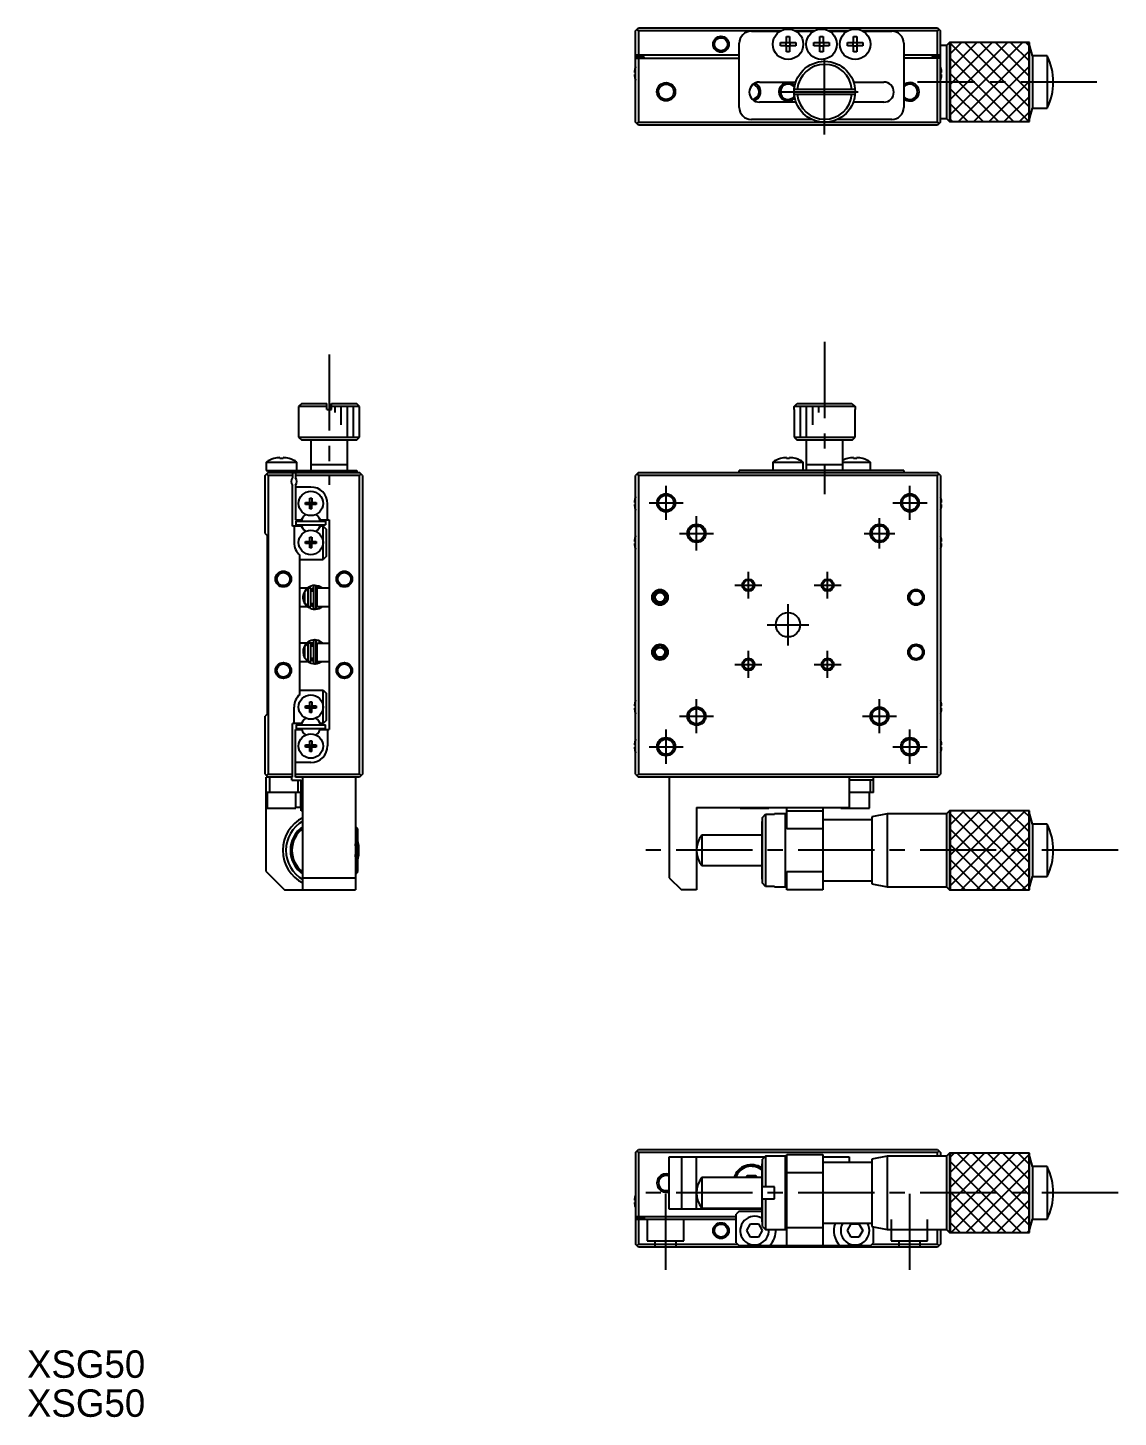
# Model space of a CAD drawing. Extents: x 36 to 388, y 26 to 254.
# Drawn here: x 36.4 to 215.2, y 25.9 to 253.8 of the extents above; entities that cross this region are included whole.
import ezdxf

# ---------------------------------------------------------------- set-up
doc = ezdxf.new("R2010")
doc.units = 0
doc.header["$LTSCALE"] = 10
doc.linetypes.add('CENTER', pattern=[2, 1.25, -0.25, 0.25, -0.25])
doc.linetypes.add('DASHED', pattern=[3.5, 2, -1.5])
doc.layers.get('0').update_dxf_attribs({"linetype": 'CONTINUOUS'})
doc.layers.add('CENTER', color=1, linetype='CENTER')
doc.styles.get("Standard").update_dxf_attribs({"font": 'FGP教科書体NT-M'})

msp = doc.modelspace()

# ---------------------------------------------------------------- linework, layer by layer
at = {"color": 7, "linetype": 'CONTINUOUS'}
for p, q in [((136.052906, 253.318637), (136.552906, 253.818637)), ((136.052906, 238.318637), (136.052906, 253.318637)), ((136.302906, 253.568637), (136.552906, 253.318637)), ((136.552906, 253.818637), (185.552906, 253.818637)), ((136.552906, 253.318637), (136.552906, 249.318637)), ((159.865472, 253.318637), (136.552906, 253.318637)), ((155.052906, 253.268637), (159.777171, 253.268637)), ((165.365472, 253.318637), (162.240341, 253.318637)), ((162.328641, 253.268637), (165.277171, 253.268637)), ((170.865472, 253.318637), (167.740341, 253.318637)), ((167.828641, 253.268637), (170.777171, 253.268637)), ((185.552906, 253.318637), (173.240341, 253.318637)), ((173.328641, 253.268637), (178.052906, 253.268637)), ((185.552906, 253.818637), (186.052906, 253.318637)), ((185.552906, 253.318637), (185.802906, 253.568637)), ((185.552906, 249.318637), (185.552906, 253.318637)), ((186.052906, 238.318637), (186.052906, 253.318637)), ((153.052906, 240.768637), (153.052906, 251.268637)), ((159.794317, 250.858637), (159.794317, 251.378637)), ((159.794317, 251.378637), (160.792906, 251.378637)), ((160.792906, 250.858637), (159.794317, 250.858637)), ((160.751531, 250.858637), (160.751531, 251.378637)), ((160.792906, 252.377226), (161.312906, 252.377226)), ((160.792906, 251.378637), (160.792906, 252.377226)), ((160.792906, 251.420012), (161.312906, 251.420012)), ((160.792906, 249.860047), (160.792906, 250.858637)), ((161.312906, 250.817262), (160.792906, 250.817262)), ((161.312906, 252.377226), (161.312906, 251.378637)), ((161.312906, 251.378637), (162.311496, 251.378637)), ((161.312906, 250.858637), (161.312906, 249.860047)), ((162.311496, 250.858637), (161.312906, 250.858637)), ((161.354281, 251.378637), (161.354281, 250.858637)), ((162.311496, 251.378637), (162.311496, 250.858637)), ((165.294317, 250.858637), (165.294317, 251.378637)), ((165.294317, 251.378637), (166.292906, 251.378637)), ((166.292906, 250.858637), (165.294317, 250.858637)), ((166.251531, 250.858637), (166.251531, 251.378637)), ((166.292906, 252.377226), (166.812906, 252.377226)), ((166.292906, 251.378637), (166.292906, 252.377226)), ((166.292906, 251.420012), (166.812906, 251.420012)), ((166.292906, 249.860047), (166.292906, 250.858637)), ((166.812906, 250.817262), (166.292906, 250.817262)), ((166.812906, 252.377226), (166.812906, 251.378637)), ((166.812906, 251.378637), (167.811496, 251.378637)), ((166.812906, 250.858637), (166.812906, 249.860047)), ((167.811496, 250.858637), (166.812906, 250.858637)), ((166.854281, 251.378637), (166.854281, 250.858637)), ((167.811496, 251.378637), (167.811496, 250.858637)), ((170.794317, 250.858637), (170.794317, 251.378637)), ((170.794317, 251.378637), (171.792906, 251.378637)), ((171.792906, 250.858637), (170.794317, 250.858637)), ((171.751531, 250.858637), (171.751531, 251.378637)), ((171.792906, 252.377226), (172.312906, 252.377226)), ((171.792906, 251.378637), (171.792906, 252.377226)), ((171.792906, 251.420012), (172.312906, 251.420012)), ((171.792906, 249.860047), (171.792906, 250.858637)), ((172.312906, 250.817262), (171.792906, 250.817262)), ((172.312906, 252.377226), (172.312906, 251.378637)), ((172.312906, 251.378637), (173.311496, 251.378637)), ((172.312906, 250.858637), (172.312906, 249.860047)), ((173.311496, 250.858637), (172.312906, 250.858637)), ((172.354281, 251.378637), (172.354281, 250.858637)), ((173.311496, 251.378637), (173.311496, 250.858637)), ((180.052906, 251.268637), (180.052906, 240.768637)), ((187.05291, 250.918633), (186.052906, 250.918633)), ((187.552912, 251.418636), (187.05291, 250.918633)), ((187.05291, 250.918633), (187.05291, 238.918641)), ((187.552912, 251.418636), (187.552912, 238.418638)), ((200.552913, 251.418636), (187.552912, 251.418636)), ((200.652913, 251.418636), (187.652912, 251.418636)), ((187.652912, 251.418636), (187.652912, 238.418638)), ((200.552913, 251.418636), (200.552913, 238.418638)), ((201.142401, 249.218637), (200.552913, 251.418636)), ((200.652913, 238.418638), (200.652913, 251.418636)), ((153.052906, 249.318637), (136.052906, 249.318637)), ((136.052906, 249.068637), (137.452906, 249.068637)), ((136.052906, 248.818637), (153.052906, 248.818637)), ((136.552906, 248.818637), (136.552906, 238.318637)), ((137.452906, 248.818637), (137.452906, 249.068637)), ((161.312906, 249.860047), (160.792906, 249.860047)), ((166.812906, 249.860047), (166.292906, 249.860047)), ((172.312906, 249.860047), (171.792906, 249.860047)), ((186.052906, 249.318637), (180.052906, 249.318637)), ((186.052906, 248.818637), (180.052906, 248.818637)), ((186.052906, 249.068637), (184.652906, 249.068637)), ((184.652906, 248.818637), (184.652906, 249.068637)), ((185.552906, 238.318637), (185.552906, 248.818637)), ((201.142401, 249.218637), (201.142401, 240.618637)), ((203.552912, 249.218637), (201.142401, 249.218637)), ((203.552912, 249.218637), (203.552912, 240.618637)), ((135.863047, 246.498637), (135.983385, 246.498637)), ((135.978762, 247.207253), (135.983385, 247.204998)), ((135.983385, 246.498637), (135.983385, 246.138637)), ((186.122428, 247.204998), (186.12705, 247.207253)), ((186.122428, 246.498637), (186.242765, 246.498637)), ((186.122428, 246.138637), (186.122428, 246.498637)), ((135.983385, 246.138637), (135.863047, 246.138637)), ((135.983385, 245.432275), (135.978762, 245.430021)), ((156.352906, 244.918637), (162.315819, 244.918637)), ((171.789994, 244.918637), (176.752906, 244.918637)), ((186.242765, 246.138637), (186.122428, 246.138637)), ((186.12705, 245.430021), (186.122428, 245.432275)), ((162.350779, 241.618637), (156.352906, 241.618637)), ((172.036881, 243.718637), (162.068932, 243.718637)), ((162.068932, 242.918637), (172.036881, 242.918637)), ((176.752906, 241.618637), (171.755034, 241.618637)), ((200.552913, 238.418638), (201.142401, 240.618637)), ((201.142401, 240.618637), (203.552912, 240.618637)), ((136.552906, 237.818637), (136.052906, 238.318637)), ((136.552906, 238.318637), (136.302906, 238.068637)), ((136.552906, 238.318637), (185.552906, 238.318637)), ((185.552906, 237.818637), (136.552906, 237.818637)), ((164.979865, 238.768637), (155.052906, 238.768637)), ((178.052906, 238.768637), (169.125948, 238.768637)), ((185.802906, 238.068637), (185.552906, 238.318637)), ((186.052906, 238.318637), (185.552906, 237.818637)), ((186.052906, 238.918641), (187.05291, 238.918641)), ((187.05291, 238.918641), (187.552912, 238.418638)), ((187.552912, 238.418638), (200.552913, 238.418638)), ((187.652912, 238.418638), (200.652913, 238.418638)), ((81.282845, 192.185157), (80.782845, 191.685157)), ((85.382845, 191.685157), (80.782845, 191.685157)), ((80.782845, 191.685157), (80.782845, 186.685157)), ((81.282845, 192.185157), (85.382845, 192.185157)), ((85.382845, 191.185157), (85.382845, 192.185157)), ((86.182845, 192.185157), (90.282845, 192.185157)), ((86.182845, 191.185157), (86.182845, 192.185157)), ((90.782845, 191.685157), (86.182845, 191.685157)), ((90.782845, 191.685157), (90.282845, 192.185157)), ((90.782845, 186.685157), (90.782845, 191.685157)), ((162.068932, 191.685157), (162.570719, 192.185157)), ((172.036881, 191.685157), (162.068932, 191.685157)), ((162.068932, 191.185157), (162.068932, 191.685157)), ((162.570719, 192.185157), (171.535093, 192.185157)), ((171.535093, 192.185157), (172.036881, 191.685157)), ((172.036881, 191.685157), (172.036881, 191.185157)), ((85.382845, 191.185157), (86.182845, 191.185157)), ((162.052906, 191.185157), (162.052906, 186.685157)), ((162.052906, 191.185157), (162.068932, 191.185157)), ((172.036881, 191.185157), (172.052906, 191.185157)), ((172.052906, 186.685157), (172.052906, 191.185157)), ((80.782845, 186.685157), (81.282845, 186.185157)), ((80.782845, 186.685157), (90.782845, 186.685157)), ((90.282845, 186.185157), (81.282845, 186.185157)), ((82.782845, 186.185157), (82.782845, 181.185157)), ((88.782845, 181.185157), (88.782845, 186.185157)), ((90.282845, 186.185157), (90.782845, 186.685157)), ((162.052906, 186.685157), (172.052906, 186.685157)), ((162.052906, 186.685157), (162.552906, 186.185157)), ((171.552906, 186.185157), (162.552906, 186.185157)), ((164.052906, 186.185157), (164.052906, 181.185157)), ((170.052906, 181.185157), (170.052906, 186.185157)), ((171.552906, 186.185157), (172.052906, 186.685157)), ((75.482845, 182.576815), (80.482845, 182.576815)), ((75.482845, 182.576815), (75.482845, 181.185157)), ((76.724255, 183.147738), (76.720912, 183.154593)), ((77.722845, 183.147738), (77.722845, 183.32011)), ((78.242845, 183.147738), (77.722845, 183.147738)), ((78.242845, 183.32011), (78.242845, 183.147738)), ((79.244778, 183.154593), (79.241434, 183.147738)), ((80.482845, 181.185157), (80.482845, 182.576815)), ((158.552906, 182.576815), (163.552906, 182.576815)), ((158.552906, 182.576815), (158.552906, 181.185157)), ((159.794317, 183.147738), (159.790973, 183.154593)), ((160.792906, 183.147738), (160.792906, 183.32011)), ((161.312906, 183.147738), (160.792906, 183.147738)), ((161.312906, 183.32011), (161.312906, 183.147738)), ((162.314839, 183.154593), (162.311496, 183.147738)), ((163.552906, 181.185157), (163.552906, 182.576815)), ((170.052906, 182.576815), (174.552906, 182.576815)), ((170.794317, 183.147738), (170.790973, 183.154593)), ((171.792906, 183.147738), (171.792906, 183.32011)), ((172.312906, 183.147738), (171.792906, 183.147738)), ((172.312906, 183.32011), (172.312906, 183.147738)), ((173.314839, 183.154593), (173.311496, 183.147738)), ((174.552906, 181.185157), (174.552906, 182.576815)), ((75.282845, 180.385157), (75.782845, 180.885157)), ((75.282845, 170.885157), (75.282845, 180.385157)), ((75.482845, 181.185157), (90.332845, 181.185157)), ((75.782845, 180.385157), (75.532845, 180.635157)), ((75.782845, 180.885157), (90.782845, 180.885157)), ((75.782845, 180.385157), (75.782845, 131.385157)), ((79.782845, 180.385157), (75.782845, 180.385157)), ((75.832845, 180.885157), (75.832845, 181.185157)), ((79.782845, 180.885157), (79.782845, 180.046595)), ((80.282845, 180.885157), (80.282845, 179.985157)), ((90.782845, 180.385157), (80.282845, 180.385157)), ((82.782845, 182.185157), (88.782845, 182.185157)), ((90.332845, 181.185157), (90.332845, 180.885157)), ((91.282845, 180.385157), (90.782845, 180.885157)), ((91.032845, 180.635157), (90.782845, 180.385157)), ((90.782845, 131.385157), (90.782845, 180.385157)), ((91.282845, 180.385157), (91.282845, 131.385157)), ((136.552906, 180.885157), (136.052906, 180.385157)), ((136.052906, 131.385157), (136.052906, 180.385157)), ((136.552906, 180.385157), (136.302906, 180.635157)), ((136.552906, 180.885157), (185.552906, 180.885157)), ((185.552906, 180.385157), (136.552906, 180.385157)), ((136.552906, 180.385157), (136.552906, 131.385157)), ((153.052906, 180.885157), (153.052906, 181.185157)), ((180.052906, 181.185157), (153.052906, 181.185157)), ((164.052906, 182.185157), (170.052906, 182.185157)), ((180.052906, 181.185157), (180.052906, 180.885157)), ((186.052906, 180.385157), (185.552906, 180.885157)), ((185.802906, 180.635157), (185.552906, 180.385157)), ((185.552906, 131.385157), (185.552906, 180.385157)), ((186.052906, 180.385157), (186.052906, 131.385157)), ((79.782845, 172.085157), (79.782845, 178.72372)), ((80.282845, 178.785157), (80.282845, 173.085157)), ((82.782845, 178.485157), (80.282845, 178.485157)), ((81.896483, 175.965157), (82.602845, 175.965157)), ((81.896483, 175.605157), (81.896483, 175.965157)), ((82.602845, 175.605157), (81.896483, 175.605157)), ((82.602845, 176.671519), (82.962845, 176.671519)), ((82.602845, 175.965157), (82.602845, 176.671519)), ((82.613217, 175.954785), (82.602845, 175.965157)), ((82.613217, 175.61553), (82.602845, 175.605157)), ((82.602845, 174.898796), (82.602845, 175.605157)), ((82.613217, 175.61553), (82.613217, 175.954785)), ((82.613217, 175.954785), (82.952473, 175.954785)), ((82.952473, 175.61553), (82.613217, 175.61553)), ((82.952473, 175.954785), (82.962845, 175.965157)), ((82.952473, 175.954785), (82.952473, 175.61553)), ((82.952473, 175.61553), (82.962845, 175.605157)), ((82.962845, 176.671519), (82.962845, 175.965157)), ((82.962845, 175.965157), (83.669206, 175.965157)), ((83.669206, 175.605157), (82.962845, 175.605157)), ((82.962845, 174.898796), (82.962845, 175.605157)), ((83.669206, 175.965157), (83.669206, 175.605157)), ((85.532845, 173.085157), (85.532845, 175.735157)), ((135.863047, 175.965157), (135.983385, 175.965157)), ((135.983385, 175.605157), (135.863047, 175.605157)), ((135.978762, 176.673773), (135.983385, 176.671519)), ((135.983385, 175.965157), (135.983385, 175.605157)), ((186.122428, 176.671519), (186.12705, 176.673773)), ((186.122428, 175.605157), (186.122428, 175.965157)), ((186.122428, 175.965157), (186.242765, 175.965157)), ((186.242765, 175.605157), (186.122428, 175.605157)), ((81.238433, 173.085157), (81.408029, 173.378907)), ((82.962845, 174.898796), (82.602845, 174.898796)), ((84.15766, 173.378907), (84.327257, 173.085157)), ((135.983385, 174.898796), (135.978762, 174.896541)), ((186.12705, 174.896541), (186.122428, 174.898796)), ((81.238433, 172.085157), (79.782845, 172.085157)), ((80.032845, 172.085157), (80.032845, 169.385157)), ((80.282845, 173.085157), (81.238433, 173.085157)), ((80.382845, 172.885157), (85.182845, 172.885157)), ((80.382845, 172.285157), (80.382845, 172.885157)), ((80.382845, 172.285157), (85.182845, 172.285157)), ((81.408029, 171.791407), (81.238433, 172.085157)), ((84.327257, 172.085157), (84.15766, 171.791407)), ((84.327257, 173.085157), (85.782845, 173.085157)), ((84.782845, 172.085157), (84.327257, 172.085157)), ((84.782845, 172.085157), (85.282845, 171.585157)), ((84.782845, 166.585157), (84.782845, 172.085157)), ((85.182845, 172.885157), (85.182845, 172.285157)), ((85.282845, 171.585157), (85.282845, 167.085157)), ((85.782845, 173.085157), (85.782845, 138.685157)), ((145.702906, 172.085157), (146.402906, 172.085157)), ((75.282845, 170.885157), (75.632845, 170.535157)), ((75.632845, 170.535157), (75.632845, 141.235157)), ((81.896483, 169.565157), (82.602845, 169.565157)), ((81.896483, 169.205157), (81.896483, 169.565157)), ((82.602845, 169.205157), (81.896483, 169.205157)), ((82.602845, 170.271519), (82.962845, 170.271519)), ((82.602845, 169.565157), (82.602845, 170.271519)), ((82.613217, 169.554785), (82.602845, 169.565157)), ((82.613217, 169.21553), (82.602845, 169.205157)), ((82.602845, 168.498796), (82.602845, 169.205157)), ((82.613217, 169.21553), (82.613217, 169.554785)), ((82.613217, 169.554785), (82.952473, 169.554785)), ((82.952473, 169.21553), (82.613217, 169.21553)), ((82.952473, 169.554785), (82.962845, 169.565157)), ((82.952473, 169.554785), (82.952473, 169.21553)), ((82.952473, 169.21553), (82.962845, 169.205157)), ((82.962845, 170.271519), (82.962845, 169.565157)), ((82.962845, 169.565157), (83.669206, 169.565157)), ((83.669206, 169.205157), (82.962845, 169.205157)), ((82.962845, 168.498796), (82.962845, 169.205157)), ((83.669206, 169.565157), (83.669206, 169.205157)), ((135.863047, 169.565157), (135.983385, 169.565157)), ((135.983385, 169.205157), (135.863047, 169.205157)), ((135.978762, 170.273773), (135.983385, 170.271519)), ((135.983385, 169.565157), (135.983385, 169.205157)), ((186.122428, 170.271519), (186.12705, 170.273773)), ((186.122428, 169.205157), (186.122428, 169.565157)), ((186.122428, 169.565157), (186.242765, 169.565157)), ((186.242765, 169.205157), (186.122428, 169.205157)), ((80.982845, 144.46422), (80.982845, 167.306095)), ((80.982845, 166.585157), (84.782845, 166.585157)), ((82.962845, 168.498796), (82.602845, 168.498796)), ((85.282845, 167.085157), (84.782845, 166.585157)), ((135.983385, 168.498796), (135.978762, 168.496541)), ((186.12705, 168.496541), (186.122428, 168.498796)), ((82.182379, 161.885157), (80.982845, 161.885157)), ((81.782845, 161.301673), (82.282845, 161.830841)), ((82.782845, 161.885157), (82.282845, 161.885157)), ((82.282845, 161.885157), (82.282845, 158.885157)), ((82.782834, 161.800083), (83.234967, 161.931185)), ((82.782845, 158.885157), (82.782845, 161.885157)), ((82.982845, 161.385157), (82.982845, 161.885157)), ((83.234995, 162.143204), (83.234995, 158.643204)), ((84.203874, 162.18416), (83.46233, 162.341884)), ((83.634313, 162.175042), (83.632555, 162.174206)), ((83.665903, 162.189059), (83.634313, 162.175042)), ((83.634995, 158.643204), (83.634995, 162.143204)), ((83.69814, 162.201478), (83.665903, 162.189059)), ((83.730946, 162.21227), (83.69814, 162.201478)), ((83.76424, 162.221409), (83.730946, 162.21227)), ((83.79794, 162.228872), (83.76424, 162.221409)), ((83.782845, 161.885157), (83.782845, 158.885157)), ((85.782845, 161.885157), (83.782845, 161.885157)), ((83.831965, 162.234642), (83.79794, 162.228872)), ((83.866231, 162.238705), (83.831965, 162.234642)), ((83.900654, 162.241051), (83.866231, 162.238705)), ((83.93515, 162.241674), (83.900654, 162.241051)), ((83.969635, 162.240573), (83.93515, 162.241674)), ((84.004026, 162.23775), (83.969635, 162.240573)), ((84.038236, 162.233211), (84.004026, 162.23775)), ((84.072184, 162.226967), (84.038236, 162.233211)), ((84.105785, 162.219033), (84.072184, 162.226967)), ((84.102446, 161.896981), (84.09612, 161.885157)), ((84.108907, 161.909487), (84.102446, 161.896981)), ((84.138958, 162.209427), (84.105785, 162.219033)), ((84.210672, 162.181246), (84.10665, 161.885139)), ((84.115462, 161.922593), (84.108907, 161.909487)), ((84.122068, 161.936214), (84.115462, 161.922593)), ((84.128682, 161.950263), (84.122068, 161.936214)), ((84.135262, 161.964648), (84.128682, 161.950263)), ((84.141766, 161.979276), (84.135262, 161.964648)), ((84.171618, 162.198174), (84.138958, 162.209427)), ((84.148149, 161.994052), (84.141766, 161.979276)), ((84.154373, 162.008881), (84.148149, 161.994052)), ((84.160395, 162.023665), (84.154373, 162.008881)), ((84.166177, 162.03831), (84.160395, 162.023665)), ((84.171682, 162.052721), (84.166177, 162.03831)), ((84.202009, 162.18602), (84.171618, 162.198174)), ((84.176874, 162.066804), (84.171682, 162.052721)), ((84.181718, 162.080467), (84.176874, 162.066804)), ((84.186185, 162.093622), (84.181718, 162.080467)), ((84.190244, 162.106185), (84.186185, 162.093622)), ((84.19387, 162.118073), (84.190244, 162.106185)), ((84.197039, 162.129209), (84.19387, 162.118073)), ((84.199731, 162.139521), (84.197039, 162.129209)), ((84.201927, 162.148943), (84.199731, 162.139521)), ((84.200676, 162.186302), (84.202669, 162.185646)), ((84.688644, 161.885192), (84.201569, 162.185169)), ((84.203614, 162.157413), (84.201927, 162.148943)), ((84.202669, 162.185646), (84.204148, 162.183801)), ((84.204781, 162.164877), (84.203614, 162.157413)), ((84.204148, 162.183801), (84.205103, 162.180778)), ((84.20542, 162.171285), (84.204781, 162.164877)), ((84.205019, 162.180656), (84.210672, 162.181246)), ((84.205103, 162.180778), (84.205528, 162.176597)), ((84.205528, 162.176597), (84.20542, 162.171285)), ((81.782845, 159.468642), (81.782845, 161.301673)), ((83.234995, 161.385157), (82.782845, 161.385157)), ((83.634995, 161.541593), (83.782812, 161.801519)), ((83.782845, 161.385157), (83.634995, 161.385157)), ((80.982845, 158.885157), (82.201583, 158.885157)), ((82.282845, 158.939474), (81.782845, 159.468642)), ((82.282845, 158.885157), (82.782845, 158.885157)), ((83.234993, 158.855523), (82.782776, 158.986055)), ((82.782845, 159.385157), (83.234995, 159.385157)), ((82.982845, 158.909681), (82.982845, 159.385157)), ((83.456972, 158.444431), (83.557761, 158.44807)), ((83.634995, 159.385157), (83.782845, 159.385157)), ((83.782805, 158.984893), (83.634995, 159.244815)), ((83.796205, 158.884351), (83.634998, 158.855205)), ((83.782845, 158.885157), (85.782845, 158.885157)), ((84.143317, 158.577605), (84.202009, 158.600388)), ((84.200676, 158.600106), (84.200369, 158.600838)), ((84.202009, 158.600388), (84.200676, 158.600106)), ((84.201767, 158.601324), (84.254697, 158.624926)), ((82.126852, 152.885157), (80.982845, 152.885157)), ((81.782845, 152.301673), (82.282845, 152.830841)), ((82.782845, 152.885157), (82.282845, 152.885157)), ((82.282845, 152.885157), (82.282845, 149.885157)), ((82.782723, 152.853057), (83.245707, 152.989228)), ((82.782845, 149.885157), (82.782845, 152.885157)), ((82.982845, 152.885157), (82.856832, 152.885157)), ((82.982845, 152.385157), (82.982845, 152.885157)), ((83.245734, 153.201246), (83.245734, 149.701246)), ((84.214613, 153.242202), (83.47307, 153.399927)), ((83.645053, 153.233085), (83.643295, 153.232249)), ((83.676642, 153.247101), (83.645053, 153.233085)), ((83.645734, 149.701246), (83.645734, 153.201246)), ((83.645734, 152.599635), (83.782799, 152.852942)), ((83.708879, 153.259521), (83.676642, 153.247101)), ((83.741685, 153.270313), (83.708879, 153.259521)), ((83.774979, 153.279451), (83.741685, 153.270313)), ((83.80868, 153.286915), (83.774979, 153.279451)), ((83.782845, 152.885269), (85.782845, 152.884629)), ((83.782845, 152.885157), (83.782845, 149.885157)), ((83.842704, 153.292685), (83.80868, 153.286915)), ((83.87697, 153.296748), (83.842704, 153.292685)), ((83.911393, 153.299094), (83.87697, 153.296748)), ((83.945889, 153.299717), (83.911393, 153.299094)), ((83.980375, 153.298616), (83.945889, 153.299717)), ((84.014765, 153.295792), (83.980375, 153.298616)), ((84.048975, 153.291253), (84.014765, 153.295792)), ((84.082923, 153.285009), (84.048975, 153.291253)), ((84.073715, 152.890185), (84.069538, 152.885157)), ((84.078263, 152.896256), (84.073715, 152.890185)), ((84.083153, 152.903332), (84.078263, 152.896256)), ((84.223529, 153.234462), (84.081564, 152.885136)), ((84.116524, 153.277075), (84.082923, 153.285009)), ((84.088356, 152.911371), (84.083153, 152.903332)), ((84.09384, 152.920323), (84.088356, 152.911371)), ((84.099571, 152.930134), (84.09384, 152.920323)), ((84.105514, 152.940742), (84.099571, 152.930134)), ((84.111633, 152.952084), (84.105514, 152.940742)), ((84.11789, 152.964088), (84.111633, 152.952084)), ((84.149697, 153.26747), (84.116524, 153.277075)), ((84.124246, 152.976683), (84.11789, 152.964088)), ((84.130662, 152.98979), (84.124246, 152.976683)), ((84.1371, 153.003328), (84.130662, 152.98979)), ((84.143519, 153.017216), (84.1371, 153.003328)), ((84.149881, 153.031367), (84.143519, 153.017216)), ((84.182358, 153.256217), (84.149697, 153.26747)), ((84.156146, 153.045695), (84.149881, 153.031367)), ((84.162276, 153.060111), (84.156146, 153.045695)), ((84.168232, 153.074528), (84.162276, 153.060111)), ((84.17398, 153.088857), (84.168232, 153.074528)), ((84.179483, 153.10301), (84.17398, 153.088857)), ((84.184707, 153.1169), (84.179483, 153.10301)), ((84.212748, 153.244063), (84.182358, 153.256217)), ((84.189621, 153.130442), (84.184707, 153.1169)), ((84.194194, 153.143553), (84.189621, 153.130442)), ((84.198399, 153.156152), (84.194194, 153.143553)), ((84.202208, 153.168161), (84.198399, 153.156152)), ((84.2056, 153.179509), (84.202208, 153.168161)), ((84.208554, 153.190123), (84.2056, 153.179509)), ((84.21105, 153.199941), (84.208554, 153.190123)), ((84.213075, 153.2089), (84.21105, 153.199941)), ((84.211415, 153.244344), (84.213361, 153.243722)), ((84.765437, 152.885208), (84.212308, 153.243211)), ((84.214614, 153.216947), (84.213075, 153.2089)), ((84.213361, 153.243722), (84.21482, 153.241974)), ((84.21566, 153.224032), (84.214614, 153.216947)), ((84.21482, 153.241974), (84.215784, 153.239109)), ((84.216205, 153.230111), (84.21566, 153.224032)), ((84.215758, 153.238699), (84.221411, 153.239289)), ((84.215784, 153.239109), (84.216247, 153.235147)), ((84.216247, 153.235147), (84.216205, 153.230111)), ((84.221411, 153.239289), (84.223529, 153.234462)), ((81.766713, 150.461747), (82.286849, 149.88465)), ((81.782845, 150.468642), (81.782845, 152.301673)), ((82.282845, 149.939474), (81.782845, 150.468642)), ((83.245734, 152.385157), (82.782845, 152.385157)), ((83.782845, 152.385157), (83.645734, 152.385157)), ((80.982845, 149.885157), (82.782845, 149.885157)), ((83.245732, 149.913566), (82.782792, 150.049123)), ((82.782845, 150.385157), (83.245734, 150.385157)), ((82.982845, 149.971162), (82.982845, 150.385157)), ((83.467711, 149.502474), (83.5685, 149.506112)), ((83.645734, 150.385157), (83.782845, 150.385157)), ((83.782818, 150.049539), (83.645734, 150.302858)), ((83.782925, 149.937539), (83.645737, 149.913248)), ((83.782845, 149.885157), (85.782845, 149.885157)), ((84.154056, 149.635648), (84.212748, 149.65843)), ((84.211415, 149.658149), (84.211108, 149.65888)), ((84.212748, 149.65843), (84.211415, 149.658149)), ((84.212506, 149.659366), (84.265436, 149.682969)), ((80.982845, 145.185157), (84.782845, 145.185157)), ((84.782845, 145.185157), (85.282845, 144.685157)), ((84.782845, 139.685157), (84.782845, 145.185157)), ((85.282845, 144.685157), (85.282845, 140.185157)), ((80.032845, 139.685157), (80.032845, 142.385157)), ((81.896483, 142.565157), (82.602845, 142.565157)), ((81.896483, 142.205157), (81.896483, 142.565157)), ((82.602845, 142.205157), (81.896483, 142.205157)), ((82.602845, 143.271519), (82.962845, 143.271519)), ((82.602845, 142.565157), (82.602845, 143.271519)), ((82.613217, 142.554785), (82.602845, 142.565157)), ((82.613217, 142.21553), (82.602845, 142.205157)), ((82.602845, 141.498796), (82.602845, 142.205157)), ((82.962845, 141.498796), (82.602845, 141.498796)), ((82.613217, 142.21553), (82.613217, 142.554785)), ((82.613217, 142.554785), (82.952473, 142.554785)), ((82.952473, 142.21553), (82.613217, 142.21553)), ((82.952473, 142.554785), (82.962845, 142.565157)), ((82.952473, 142.554785), (82.952473, 142.21553)), ((82.952473, 142.21553), (82.962845, 142.205157)), ((82.962845, 143.271519), (82.962845, 142.565157)), ((82.962845, 142.565157), (83.669206, 142.565157)), ((83.669206, 142.205157), (82.962845, 142.205157)), ((82.962845, 141.498796), (82.962845, 142.205157)), ((83.669206, 142.565157), (83.669206, 142.205157)), ((135.863047, 142.565157), (135.983385, 142.565157)), ((135.983385, 142.205157), (135.863047, 142.205157)), ((135.978762, 143.273773), (135.983385, 143.271519)), ((135.983385, 141.498796), (135.978762, 141.496541)), ((135.983385, 142.565157), (135.983385, 142.205157)), ((186.122428, 143.271519), (186.12705, 143.273773)), ((186.122428, 142.205157), (186.122428, 142.565157)), ((186.122428, 142.565157), (186.242765, 142.565157)), ((186.242765, 142.205157), (186.122428, 142.205157)), ((186.12705, 141.496541), (186.122428, 141.498796)), ((75.632845, 141.235157), (75.282845, 140.885157)), ((75.282845, 131.385157), (75.282845, 140.885157)), ((81.238433, 139.685157), (79.782845, 139.685157)), ((79.782845, 130.885157), (79.782845, 139.685157)), ((80.382845, 139.485157), (85.182845, 139.485157)), ((80.382845, 139.485157), (80.382845, 138.885157)), ((81.408029, 139.978907), (81.238433, 139.685157)), ((84.327257, 139.685157), (84.15766, 139.978907)), ((84.782845, 139.685157), (84.327257, 139.685157)), ((85.282845, 140.185157), (84.782845, 139.685157)), ((85.182845, 138.885157), (85.182845, 139.485157)), ((80.282845, 138.685157), (81.238433, 138.685157)), ((80.282845, 130.885157), (80.282845, 138.685157)), ((80.382845, 138.885157), (85.182845, 138.885157)), ((81.238433, 138.685157), (81.408029, 138.391407)), ((82.602845, 136.871519), (82.962845, 136.871519)), ((82.602845, 136.165157), (82.602845, 136.871519)), ((82.962845, 136.871519), (82.962845, 136.165157)), ((84.15766, 138.391407), (84.327257, 138.685157)), ((84.327257, 138.685157), (85.782845, 138.685157)), ((85.532845, 138.685157), (85.532845, 136.035157)), ((135.978762, 136.873773), (135.983385, 136.871519)), ((186.122428, 136.871519), (186.12705, 136.873773)), ((81.896483, 136.165157), (82.602845, 136.165157)), ((81.896483, 135.805157), (81.896483, 136.165157)), ((82.602845, 135.805157), (81.896483, 135.805157)), ((82.613217, 136.154785), (82.602845, 136.165157)), ((82.613217, 135.81553), (82.602845, 135.805157)), ((82.602845, 135.098796), (82.602845, 135.805157)), ((82.962845, 135.098796), (82.602845, 135.098796)), ((82.613217, 135.81553), (82.613217, 136.154785)), ((82.613217, 136.154785), (82.952473, 136.154785)), ((82.952473, 135.81553), (82.613217, 135.81553)), ((82.952473, 136.154785), (82.962845, 136.165157)), ((82.952473, 136.154785), (82.952473, 135.81553)), ((82.952473, 135.81553), (82.962845, 135.805157)), ((82.962845, 136.165157), (83.669206, 136.165157)), ((83.669206, 135.805157), (82.962845, 135.805157)), ((82.962845, 135.098796), (82.962845, 135.805157)), ((83.669206, 136.165157), (83.669206, 135.805157)), ((135.863047, 136.165157), (135.983385, 136.165157)), ((135.983385, 135.805157), (135.863047, 135.805157)), ((135.983385, 135.098796), (135.978762, 135.096541)), ((135.983385, 136.165157), (135.983385, 135.805157)), ((186.122428, 135.805157), (186.122428, 136.165157)), ((186.122428, 136.165157), (186.242765, 136.165157)), ((186.242765, 135.805157), (186.122428, 135.805157)), ((186.12705, 135.096541), (186.122428, 135.098796)), ((82.782845, 133.285157), (80.282845, 133.285157)), ((75.282845, 131.385157), (75.782845, 130.885157)), ((79.782845, 130.885157), (75.482845, 130.885157)), ((75.482845, 115.385157), (75.482845, 130.885157)), ((75.532845, 131.135157), (75.782845, 131.385157)), ((75.782845, 131.385157), (79.782845, 131.385157)), ((75.982845, 130.885157), (75.982845, 128.385157)), ((79.682845, 130.385157), (79.682845, 130.885157)), ((79.682845, 130.385157), (81.182845, 130.385157)), ((80.282845, 131.385157), (90.782845, 131.385157)), ((90.782845, 130.885157), (80.282845, 130.885157)), ((80.682845, 128.385157), (80.682845, 130.385157)), ((81.182845, 125.385157), (81.182845, 130.385157)), ((81.482845, 112.385157), (81.482845, 130.885157)), ((90.082845, 130.885157), (90.082845, 112.385157)), ((90.782845, 131.385157), (91.032845, 131.135157)), ((91.282845, 131.385157), (90.782845, 130.885157)), ((136.052906, 131.385157), (136.552906, 130.885157)), ((136.552906, 131.385157), (136.302906, 131.135157)), ((136.552906, 131.385157), (185.552906, 131.385157)), ((185.552906, 130.885157), (136.552906, 130.885157)), ((141.552906, 130.885157), (141.552906, 114.385157)), ((171.052906, 130.885157), (171.052906, 125.885157)), ((175.052908, 130.385157), (171.052906, 130.385157)), ((174.552906, 128.385157), (174.552906, 130.385157)), ((175.052908, 128.385157), (175.052908, 130.885157)), ((185.802906, 131.135157), (185.552906, 131.385157)), ((185.552906, 130.885157), (186.052906, 131.385157)), ((81.182845, 128.385157), (75.482845, 128.385157)), ((75.552023, 128.385157), (75.552023, 125.885157)), ((75.632845, 128.385157), (75.632845, 125.785157)), ((80.332845, 125.785157), (80.332845, 128.385157)), ((81.142581, 125.885157), (81.142581, 128.385157)), ((175.052906, 128.385157), (171.052906, 128.385157)), ((174.402906, 125.785157), (174.402906, 128.385157)), ((75.632845, 125.885157), (75.482845, 125.885157)), ((75.632845, 125.785157), (80.332845, 125.785157)), ((81.182845, 125.885157), (80.332845, 125.885157)), ((81.482845, 125.385157), (81.182845, 125.385157)), ((146.052906, 125.885157), (171.052906, 125.885157)), ((146.052906, 125.885157), (146.052906, 112.385157)), ((153.202906, 125.885157), (153.202906, 125.785157)), ((153.202906, 125.785157), (157.902906, 125.785157)), ((157.902906, 125.785157), (157.902906, 125.885157)), ((160.852906, 122.385157), (160.852906, 125.885157)), ((160.852906, 125.385157), (166.752906, 125.385157)), ((166.752906, 125.885157), (166.752906, 112.385157)), ((169.702906, 125.885157), (169.702906, 125.785157)), ((169.702906, 125.785157), (174.402906, 125.785157)), ((187.552912, 125.385156), (187.05291, 124.885153)), ((187.552912, 125.385156), (187.552912, 112.385158)), ((200.552913, 125.385156), (187.552912, 125.385156)), ((200.652913, 125.385156), (187.652912, 125.385156)), ((187.652912, 125.385156), (187.652912, 112.385158)), ((200.552913, 125.385156), (200.552913, 112.385158)), ((201.142401, 123.185157), (200.552913, 125.385156)), ((200.652913, 112.385158), (200.652913, 125.385156)), ((156.852906, 123.635157), (156.752906, 123.635157)), ((156.752906, 123.635157), (156.752906, 114.135157)), ((156.852906, 124.293484), (157.352906, 124.801237)), ((156.852906, 113.47683), (156.852906, 124.293484)), ((157.352906, 124.801237), (157.352906, 112.969078)), ((157.352906, 124.801237), (158.852906, 124.801237)), ((160.652906, 124.885157), (158.852906, 124.885157)), ((158.852906, 124.801237), (158.852906, 124.885157)), ((160.652906, 112.885157), (160.652906, 124.885157)), ((160.852906, 124.685157), (160.652906, 124.885157)), ((174.802906, 123.885157), (166.752906, 123.885157)), ((177.302905, 124.885153), (174.802906, 124.385154)), ((174.802906, 124.385154), (174.802906, 113.38516)), ((177.302905, 124.885153), (177.302905, 112.885161)), ((187.05291, 124.885153), (177.302905, 124.885153)), ((187.05291, 124.885153), (187.05291, 112.885161)), ((201.142401, 123.185157), (201.142401, 114.585157)), ((203.552912, 123.185157), (201.142401, 123.185157)), ((203.552912, 123.185157), (203.552912, 114.585157)), ((90.482845, 122.385157), (90.082845, 122.785157)), ((90.482845, 115.385157), (90.482845, 122.385157)), ((146.930415, 121.385153), (146.930415, 116.385161)), ((156.752906, 121.385153), (146.930415, 121.385153)), ((166.752906, 122.385157), (160.852906, 122.385157)), ((146.930415, 116.385161), (156.752906, 116.385161)), ((75.482845, 115.385157), (78.482845, 112.385157)), ((81.482845, 114.385157), (90.082845, 114.385157)), ((90.082845, 114.985157), (90.482845, 115.385157)), ((141.552906, 114.385157), (143.552906, 112.385157)), ((156.752906, 114.135157), (156.852906, 114.135157)), ((160.852906, 115.385157), (166.752906, 115.385157)), ((160.852906, 112.385157), (160.852906, 115.385157)), ((200.552913, 112.385158), (201.142401, 114.585157)), ((201.142401, 114.585157), (203.552912, 114.585157)), ((78.482845, 112.385157), (90.082845, 112.385157)), ((146.052906, 112.385157), (143.552906, 112.385157)), ((157.352906, 112.969078), (156.852906, 113.47683)), ((158.852906, 112.969078), (157.352906, 112.969078)), ((158.852906, 112.885157), (158.852906, 112.969078)), ((158.852906, 112.885157), (160.652906, 112.885157)), ((160.652906, 112.885157), (160.852906, 113.085157)), ((166.752906, 112.385157), (160.852906, 112.385157)), ((166.752906, 113.885157), (174.802906, 113.885157)), ((174.802906, 113.38516), (177.302905, 112.885161)), ((177.302905, 112.885161), (187.05291, 112.885161)), ((187.05291, 112.885161), (187.552912, 112.385158)), ((187.552912, 112.385158), (200.552913, 112.385158)), ((187.652912, 112.385158), (200.652913, 112.385158)), ((136.052906, 69.301683), (136.552906, 69.801683)), ((136.052906, 69.301683), (136.052906, 54.301683)), ((136.302906, 69.551683), (136.552906, 69.301683)), ((136.552906, 69.801683), (185.552906, 69.801683)), ((185.552906, 69.301683), (136.552906, 69.301683)), ((136.552906, 69.301683), (136.552906, 58.801683)), ((141.552906, 60.001683), (141.552906, 68.601683)), ((141.552906, 68.601683), (157.252906, 68.601683)), ((143.552906, 68.601683), (143.552906, 60.001683)), ((146.052906, 60.001683), (146.052906, 68.601683)), ((157.352906, 68.701683), (156.852906, 68.201683)), ((157.352906, 68.701683), (157.352906, 63.701683)), ((160.652906, 68.701683), (157.352906, 68.701683)), ((160.852906, 68.501683), (160.652906, 68.701683)), ((160.652906, 56.701683), (160.652906, 68.701683)), ((160.752906, 68.601683), (160.852906, 68.601683)), ((160.852906, 69.001683), (166.752906, 69.001683)), ((160.852906, 54.001683), (160.852906, 69.001683)), ((166.752906, 69.001683), (166.752906, 54.001683)), ((166.752906, 68.601683), (171.052906, 68.601683)), ((171.052906, 68.601683), (171.052906, 67.701683)), ((177.302905, 68.701679), (174.802906, 68.20168)), ((177.302905, 68.701679), (177.302905, 56.701687)), ((187.05291, 68.701679), (177.302905, 68.701679)), ((185.552906, 69.801683), (186.052906, 69.301683)), ((185.552906, 69.301683), (185.802906, 69.551683)), ((185.552906, 68.701679), (185.552906, 69.301683)), ((186.052906, 69.301683), (186.052906, 68.701679)), ((187.552912, 69.201682), (187.05291, 68.701679)), ((187.05291, 68.701679), (187.05291, 56.701687)), ((187.552912, 69.201682), (187.552912, 56.201684)), ((200.552913, 69.201682), (187.552912, 69.201682)), ((200.652913, 69.201682), (187.652912, 69.201682)), ((187.652912, 69.201682), (187.652912, 56.201684)), ((200.552913, 69.201682), (200.552913, 56.201684)), ((201.142401, 67.001683), (200.552913, 69.201682)), ((200.652913, 56.201684), (200.652913, 69.201682)), ((156.752906, 67.451683), (156.752906, 57.951683)), ((156.852887, 67.451683), (156.752906, 67.451683)), ((156.852906, 63.701683), (156.852906, 68.201683)), ((174.802906, 67.701683), (166.752906, 67.701683)), ((174.802906, 68.20168), (174.802906, 57.201686)), ((201.142401, 67.001683), (201.142401, 58.401683)), ((203.552912, 67.001683), (201.142401, 67.001683)), ((203.552912, 67.001683), (203.552912, 58.401683)), ((146.930415, 65.201679), (146.930415, 60.201687)), ((156.752906, 65.201679), (146.930415, 65.201679)), ((154.129144, 65.201679), (154.331219, 65.551683)), ((154.331219, 65.551683), (155.774594, 65.551683)), ((155.774594, 65.551683), (155.976669, 65.201679)), ((166.752906, 66.001683), (160.852906, 66.001683)), ((135.978762, 62.190299), (135.983385, 62.188044)), ((158.852906, 63.701683), (156.852906, 63.701683)), ((156.852906, 57.201683), (156.852906, 61.701683)), ((156.852906, 61.701683), (158.852906, 61.701683)), ((157.352906, 61.701683), (157.352906, 56.701683)), ((158.852906, 61.701683), (158.852906, 63.701683)), ((135.863047, 61.481683), (135.983385, 61.481683)), ((135.983385, 61.121683), (135.863047, 61.121683)), ((135.983385, 60.415321), (135.978762, 60.413067)), ((135.983385, 61.481683), (135.983385, 61.121683)), ((156.752906, 60.001683), (141.552906, 60.001683)), ((146.930415, 60.201687), (156.752906, 60.201687)), ((153.052906, 59.701683), (152.552906, 59.201683)), ((153.052906, 59.701683), (156.752906, 59.701683)), ((136.052906, 58.801683), (152.552906, 58.801683)), ((136.052906, 58.551683), (137.452906, 58.551683)), ((152.552906, 58.301683), (136.052906, 58.301683)), ((136.552906, 58.301683), (136.552906, 54.301683)), ((137.452906, 58.801683), (137.452906, 58.551683)), ((152.552906, 54.501683), (152.552906, 59.201683)), ((154.282736, 56.501683), (154.917821, 57.601683)), ((154.917821, 57.601683), (156.187992, 57.601683)), ((156.187992, 57.601683), (156.823077, 56.501683)), ((156.752906, 57.951683), (156.852887, 57.951683)), ((156.852906, 57.201683), (157.352906, 56.701683)), ((160.852906, 57.001683), (166.752906, 57.001683)), ((166.752906, 57.701683), (174.802906, 57.701683)), ((170.782736, 56.501683), (171.417821, 57.601683)), ((171.417821, 57.601683), (172.687992, 57.601683)), ((172.687992, 57.601683), (173.323077, 56.501683)), ((174.802906, 57.201686), (177.302905, 56.701687)), ((175.052906, 54.501683), (175.052906, 57.151686)), ((200.552913, 56.201684), (201.142401, 58.401683)), ((201.142401, 58.401683), (203.552912, 58.401683)), ((154.917821, 55.401683), (154.282736, 56.501683)), ((156.187992, 55.401683), (154.917821, 55.401683)), ((156.823077, 56.501683), (156.187992, 55.401683)), ((157.352906, 56.701683), (160.652906, 56.701683)), ((160.652906, 56.701683), (160.852906, 56.901683)), ((171.417821, 55.401683), (170.782736, 56.501683)), ((172.687992, 55.401683), (171.417821, 55.401683)), ((173.323077, 56.501683), (172.687992, 55.401683)), ((177.302905, 56.701687), (187.05291, 56.701687)), ((185.552906, 54.301683), (185.552906, 56.701687)), ((186.052906, 56.701687), (186.052906, 54.301683)), ((187.05291, 56.701687), (187.552912, 56.201684)), ((187.552912, 56.201684), (200.552913, 56.201684)), ((187.652912, 56.201684), (200.652913, 56.201684)), ((136.552906, 53.801683), (136.052906, 54.301683)), ((136.552906, 54.301683), (136.302906, 54.051683)), ((136.552906, 54.301683), (152.752906, 54.301683)), ((185.552906, 53.801683), (136.552906, 53.801683)), ((152.552906, 54.501683), (153.052906, 54.001683)), ((174.552906, 54.001683), (153.052906, 54.001683)), ((158.071062, 54.070861), (158.100434, 54.001683)), ((169.505379, 54.001683), (169.534751, 54.070861)), ((174.552906, 54.001683), (175.052906, 54.501683)), ((174.852906, 54.301683), (185.552906, 54.301683)), ((185.802906, 54.051683), (185.552906, 54.301683)), ((186.052906, 54.301683), (185.552906, 53.801683))]:
    msp.add_line(p, q, dxfattribs=at)
at = {"color": 3, "linetype": 'CONTINUOUS'}
for p, q in [((187.652912, 249.542256), (189.529292, 251.418636)), ((187.652912, 247.042256), (192.029292, 251.418636)), ((187.652912, 244.542256), (194.529292, 251.418636)), ((187.652912, 242.042256), (197.029292, 251.418636)), ((187.652912, 239.542256), (199.529292, 251.418636)), ((187.652912, 251.32047), (200.554745, 238.418638)), ((190.054747, 251.418636), (200.652913, 240.820469)), ((192.554747, 251.418636), (200.652913, 243.320469)), ((195.054747, 251.418636), (200.652913, 245.820469)), ((197.554747, 251.418636), (200.652913, 248.320469)), ((200.054747, 251.418636), (200.652913, 250.820469)), ((187.652912, 248.82047), (198.054745, 238.418638)), ((189.029294, 238.418638), (200.652913, 250.042257)), ((187.652912, 246.32047), (195.554745, 238.418638)), ((191.529294, 238.418638), (200.652913, 247.542257)), ((194.029294, 238.418638), (200.652913, 245.042257)), ((139.827324, 243.072776), (139.864764, 242.930284)), ((187.652912, 243.82047), (193.054745, 238.418638)), ((196.529294, 238.418638), (200.652913, 242.542257)), ((187.652912, 241.32047), (190.554745, 238.418638)), ((199.029294, 238.418638), (200.652913, 240.042257)), ((187.652912, 238.82047), (188.054745, 238.418638)), ((86.782845, 190.685157), (86.782845, 191.685157)), ((87.782845, 188.685157), (87.782845, 191.685157)), ((88.782845, 186.685157), (88.782845, 191.685157)), ((89.782845, 186.685157), (89.782845, 191.685157)), ((163.052906, 191.685157), (163.052906, 186.685157)), ((164.052906, 191.685157), (164.052906, 186.685157)), ((165.052906, 191.685157), (165.052906, 188.685157)), ((166.052906, 191.685157), (166.052906, 190.685157)), ((187.652912, 123.075735), (189.962333, 125.385156)), ((187.652912, 120.575735), (192.462333, 125.385156)), ((187.652912, 118.075735), (194.962333, 125.385156)), ((187.652912, 115.575735), (197.462333, 125.385156)), ((187.652912, 113.075735), (199.962333, 125.385156)), ((189.621706, 125.385156), (200.652913, 114.353949)), ((192.121706, 125.385156), (200.652913, 116.853949)), ((194.621706, 125.385156), (200.652913, 119.353949)), ((197.121706, 125.385156), (200.652913, 121.853949)), ((199.621706, 125.385156), (200.652913, 124.353949)), ((187.652912, 124.85395), (200.121704, 112.385158)), ((189.462335, 112.385158), (200.652913, 123.575736)), ((187.652912, 122.35395), (197.621704, 112.385158)), ((191.962335, 112.385158), (200.652913, 121.075736)), ((187.652912, 119.85395), (195.121704, 112.385158)), ((194.462335, 112.385158), (200.652913, 118.575736)), ((187.652912, 117.35395), (192.621704, 112.385158)), ((187.652912, 114.85395), (190.121704, 112.385158)), ((196.962335, 112.385158), (200.652913, 116.075736)), ((199.462335, 112.385158), (200.652913, 113.575736)), ((187.652912, 68.55921), (188.295384, 69.201682)), ((187.652912, 66.05921), (190.795384, 69.201682)), ((187.652912, 63.55921), (193.295384, 69.201682)), ((187.652912, 61.05921), (195.795384, 69.201682)), ((187.652912, 58.55921), (198.295384, 69.201682)), ((187.795386, 56.201684), (200.652913, 69.059211)), ((188.788655, 69.201682), (200.652913, 57.337423)), ((191.288655, 69.201682), (200.652913, 59.837423)), ((193.788655, 69.201682), (200.652913, 62.337423)), ((196.288655, 69.201682), (200.652913, 64.837423)), ((198.788655, 69.201682), (200.652913, 67.337423)), ((187.652912, 67.837424), (199.288653, 56.201684)), ((190.295386, 56.201684), (200.652913, 66.559211)), ((187.652912, 65.337424), (196.788653, 56.201684)), ((192.795386, 56.201684), (200.652913, 64.059211)), ((187.652912, 62.837424), (194.288653, 56.201684)), ((195.295386, 56.201684), (200.652913, 61.559211)), ((187.652912, 60.337424), (191.788653, 56.201684)), ((187.652912, 57.837424), (189.288653, 56.201684)), ((197.795386, 56.201684), (200.652913, 59.059211)), ((200.295386, 56.201684), (200.652913, 56.559211))]:
    msp.add_line(p, q, dxfattribs=at)
at = {"color": 3, "linetype": 'DASHED'}
for p, q in [((137.952906, 58.301683), (137.952906, 54.801683)), ((143.952906, 54.801683), (143.952906, 58.301683)), ((177.952906, 58.301683), (177.952906, 54.801683)), ((183.952906, 54.801683), (183.952906, 58.301683)), ((137.952906, 54.801683), (143.952906, 54.801683)), ((139.202906, 54.801683), (139.202906, 53.801683)), ((142.702906, 53.801683), (142.702906, 54.801683)), ((177.952906, 54.801683), (183.952906, 54.801683)), ((179.202906, 54.801683), (179.202906, 53.801683)), ((182.702906, 53.801683), (182.702906, 54.801683))]:
    msp.add_line(p, q, dxfattribs=at)
at = {"color": 7, "linetype": 'CONTINUOUS'}
for centre, radius in [((161.052906, 251.118637), 2.5), ((166.552906, 251.118637), 2.5), ((172.052906, 251.118637), 2.5), ((150.052906, 251.118637), 1.075), ((167.052906, 243.318637), 5), ((141.052906, 243.318637), 1.25), ((82.782845, 175.785157), 2), ((141.052906, 175.885157), 1.25), ((181.052906, 175.885157), 1.25), ((82.782845, 169.385157), 2), ((146.052906, 170.885157), 1.25), ((176.052906, 170.885157), 1.25), ((78.282845, 163.385157), 1.075), ((88.282845, 163.385157), 1.075), ((154.552906, 162.385157), 0.8), ((167.552906, 162.385157), 0.8), ((140.052906, 160.385157), 1.075), ((140.052906, 160.385157), 0.8), ((182.052906, 160.385157), 1.075), ((161.052906, 155.885157), 2), ((140.052906, 151.385157), 1.075), ((140.052906, 151.385157), 0.8), ((182.052906, 151.385157), 1.075), ((78.282845, 148.385157), 1.075), ((88.282845, 148.385157), 1.075), ((154.552906, 149.385157), 0.8), ((167.552906, 149.385157), 0.8), ((82.782845, 142.385157), 2), ((146.052906, 140.885157), 1.25), ((176.052906, 140.885157), 1.25), ((82.782845, 135.985157), 2), ((141.052906, 135.885157), 1.25), ((181.052906, 135.885157), 1.25), ((150.052906, 56.501683), 1.075)]:
    msp.add_circle(centre, radius, dxfattribs=at)
at = {"color": 3, "linetype": 'CONTINUOUS'}
for centre, radius in [((150.052906, 251.118637), 1.3), ((141.052906, 243.318637), 1.5), ((141.052906, 175.885157), 1.5), ((181.052906, 175.885157), 1.5), ((146.052906, 170.885157), 1.5), ((176.052906, 170.885157), 1.5), ((78.282845, 163.385157), 1.3), ((88.282845, 163.385157), 1.3), ((154.552906, 162.385157), 1), ((167.552906, 162.385157), 1), ((140.052906, 160.385157), 1.3), ((182.052906, 160.385157), 1.3), ((140.052906, 151.385157), 1.3), ((182.052906, 151.385157), 1.3), ((78.282845, 148.385157), 1.3), ((88.282845, 148.385157), 1.3), ((154.552906, 149.385157), 1), ((167.552906, 149.385157), 1), ((146.052906, 140.885157), 1.5), ((176.052906, 140.885157), 1.5), ((141.052906, 135.885157), 1.5), ((181.052906, 135.885157), 1.5), ((150.052906, 56.501683), 1.3)]:
    msp.add_circle(centre, radius, dxfattribs=at)
at = {"color": 7, "linetype": 'CONTINUOUS'}
for centre, radius, start, end in [((155.052906, 251.268637), 2, 90, 180), ((178.052906, 251.268637), 2, 0, 90), ((194.807912, 244.918637), 9.745001, 333.816209, 26.183791), ((139.052906, 246.318637), 3.194933, 163.893288, 176.770291), ((139.052906, 246.318637), 3.2, 159.635865, 163.877467), ((167.052906, 243.318637), 4.5, 5.099689, 174.900311), ((183.052906, 246.318637), 3.2, 16.122533, 20.364135), ((183.052906, 246.318637), 3.194933, 3.229709, 16.106712), ((139.052906, 246.318637), 3.194933, 183.229709, 196.106712), ((139.052906, 246.318637), 3.2, 196.122533, 200.364135), ((156.352906, 243.268637), 1.65, 90, 270), ((155.052906, 243.318637), 1.25, 277.220583, 78.374221), ((161.052906, 243.318637), 1.25, 33.12294, 326.87706), ((176.752906, 243.268637), 1.65, 270, 90), ((181.052906, 243.318637), 1.25, 216.869898, 143.130102), ((183.052906, 246.318637), 3.2, 339.635865, 343.877467), ((183.052906, 246.318637), 3.194933, 343.893288, 356.770291), ((167.052906, 243.318637), 4.5, 185.099689, 354.900311), ((155.052906, 240.768637), 2, 180, 270), ((178.052906, 240.768637), 2, 270, 0), ((77.982845, 178.835157), 4.5, 106.285843, 123.748989), ((77.982845, 178.835157), 4.492483, 93.317816, 106.26943), ((77.982845, 178.835157), 4.492483, 73.73057, 86.682184), ((77.982845, 178.835157), 4.5, 56.251011, 73.714157), ((161.052906, 178.835157), 4.5, 106.285843, 123.748989), ((161.052906, 178.835157), 4.492483, 93.317816, 106.26943), ((161.052906, 178.835157), 4.492483, 73.73057, 86.682184), ((161.052906, 178.835157), 4.5, 56.251011, 73.714157), ((172.052906, 178.835157), 4.5, 106.285843, 116.3878), ((172.052906, 178.835157), 4.492483, 93.317816, 106.26943), ((172.052906, 178.835157), 4.492483, 73.73057, 86.682184), ((172.052906, 178.835157), 4.5, 56.251011, 73.714157), ((80.532845, 179.385157), 1, 138.590378, 221.409622), ((79.482845, 179.385157), 1, 323.130102, 36.869898), ((82.782845, 175.735157), 2.75, 0, 90), ((139.052906, 175.785157), 3.194933, 163.893288, 176.770291), ((139.052906, 175.785157), 3.194933, 183.229709, 196.106712), ((139.052906, 175.785157), 3.2, 159.635865, 163.877467), ((183.052906, 175.785157), 3.2, 16.122533, 20.364135), ((183.052906, 175.785157), 3.194933, 3.229709, 16.106712), ((183.052906, 175.785157), 3.194933, 343.893288, 356.770291), ((82.782845, 172.585156), 1.5875, 149.999969, 169.10691), ((82.782845, 172.585157), 1.5875, 135, 150), ((82.897845, 172.470348), 1.75, 121.886504, 135.004406), ((82.782845, 172.585156), 1.5875, 120.433182, 134.999974), ((82.782845, 172.585156), 1.5875, 45.000026, 59.566818), ((82.667845, 172.470348), 1.75, 44.995594, 58.113496), ((82.782845, 172.585157), 1.5875, 30, 45), ((82.782845, 172.585156), 1.5875, 10.89309, 30.000031), ((139.052906, 175.785157), 3.2, 196.122533, 200.364135), ((183.052906, 175.785157), 3.2, 339.635865, 343.877467), ((82.782845, 172.585156), 1.5875, 190.893016, 239.566737), ((82.897845, 172.699967), 1.75, 224.995594, 238.113496), ((82.782845, 172.585156), 1.5875, 300.433263, 349.106984), ((82.667845, 172.699967), 1.75, 301.886504, 315.004406), ((82.782845, 169.385157), 2.75, 180, 229.114807), ((139.052906, 169.385157), 3.194933, 163.893288, 176.770291), ((139.052906, 169.385157), 3.194933, 183.229709, 196.106712), ((139.052906, 169.385157), 3.2, 159.635865, 163.877467), ((183.052906, 169.385157), 3.2, 16.122533, 20.364135), ((183.052906, 169.385157), 3.194933, 3.229709, 16.106712), ((183.052906, 169.385157), 3.194933, 343.893288, 356.770291), ((139.052906, 169.385157), 3.2, 196.122533, 200.364135), ((183.052906, 169.385157), 3.2, 339.635865, 343.877467), ((83.444763, 160.385181), 1.961267, 125.92921791, 155.29606991), ((83.437139, 160.386136), 1.956028, 90.75804249, 125.76482129), ((83.434995, 162.143204), 0.2, 0, 180), ((83.434922, 160.393305), 1.948934, 155.39212257, 269.18267785), ((83.434995, 158.643204), 0.2, 180, 0), ((83.432158, 160.40035), 1.956316, 273.68114225, 309.22615063), ((83.455503, 151.443224), 1.961268, 125.92925448, 155.29610648), ((83.447878, 151.444179), 1.956028, 90.75804249, 125.76482129), ((83.445734, 153.201246), 0.2, 0, 180), ((83.445805, 151.451402), 1.949042, 155.39535918, 210.5150425), ((83.446355, 151.452145), 1.949742, 233.508947, 269.162609), ((83.445734, 149.701246), 0.2, 180, 0), ((83.442432, 151.46048), 1.95843, 273.69078893, 306.43932679), ((82.782845, 142.385157), 2.75, 130.885193, 180), ((139.052906, 142.385157), 3.194933, 163.893288, 176.770291), ((139.052906, 142.385157), 3.194933, 183.229709, 196.106712), ((139.052906, 142.385157), 3.2, 159.635865, 163.877467), ((139.052906, 142.385157), 3.2, 196.122533, 200.364135), ((183.052906, 142.385157), 3.2, 16.122533, 20.364135), ((183.052906, 142.385157), 3.2, 339.635865, 343.877467), ((183.052906, 142.385157), 3.194933, 3.229709, 16.106712), ((183.052906, 142.385157), 3.194933, 343.893288, 356.770291), ((82.782845, 139.185158), 1.5875, 120.433263, 169.106984), ((82.897845, 139.070348), 1.75, 121.886504, 135.004406), ((82.782845, 139.185158), 1.5875, 10.893016, 59.566737), ((82.667845, 139.070348), 1.75, 44.995594, 58.113496), ((82.782845, 139.185158), 1.5875, 190.89309, 210), ((82.782845, 139.185157), 1.5875, 210, 225), ((82.897845, 139.299967), 1.75, 224.995594, 238.113496), ((82.782845, 139.185158), 1.5875, 225.000026, 239.566818), ((82.782845, 139.185158), 1.5875, 300.433182, 314.999974), ((82.667845, 139.299967), 1.75, 301.886504, 315.004406), ((82.782845, 139.185157), 1.5875, 315, 330), ((82.782845, 139.185158), 1.5875, 329.999969, 349.10691), ((139.052906, 135.985157), 3.194933, 163.893288, 176.770291), ((139.052906, 135.985157), 3.2, 159.635865, 163.877467), ((183.052906, 135.985157), 3.2, 16.122533, 20.364135), ((183.052906, 135.985157), 3.194933, 3.229709, 16.106712), ((82.782845, 136.035157), 2.75, 270, 0), ((139.052906, 135.985157), 3.194933, 183.229709, 196.106712), ((139.052906, 135.985157), 3.2, 196.122533, 200.364135), ((183.052906, 135.985157), 3.2, 339.635865, 343.877467), ((183.052906, 135.985157), 3.194933, 343.893288, 356.770291), ((84.182845, 118.885157), 6, 116.743684, 243.256316), ((84.182845, 118.885157), 5.5, 119.400351, 240.599649), ((194.807912, 118.885155), 9.745001, 333.816215, 26.183798), ((84.182845, 118.885157), 4.75, 124.640194, 235.359806), ((150.052911, 118.885155), 3.999997, 141.317795, 218.682173), ((84.182845, 118.885157), 6, 349.524686, 10.475314), ((84.182845, 118.885157), 6.499999, 345.750002, 14.249998), ((155.052906, 64.301683), 3, 55.481892, 162.542477), ((155.052906, 64.301683), 2.75, 51.816518, 160.896764), ((194.807912, 62.701683), 9.745001, 333.816209, 26.183791), ((141.052906, 64.301683), 1.25, 66.421822, 293.578178), ((150.052911, 62.701683), 3.999997, 141.317811, 218.682189), ((139.052906, 61.301683), 3.194933, 163.893288, 176.770291), ((139.052906, 61.301683), 3.2, 159.635865, 163.877467), ((139.052906, 61.301683), 3.194933, 183.229709, 196.106712), ((139.052906, 61.301683), 3.2, 196.122533, 200.364135), ((155.552906, 56.501683), 2.35, 59.293644, 4.882142), ((172.052906, 56.501683), 3.5, 160.314945, 223.989014), ((172.052906, 56.501683), 2.35, 149.293644, 30.706356), ((155.552906, 56.501683), 3.5, 316.010986, 3.275829)]:
    msp.add_arc(centre, radius, start, end, dxfattribs=at)
at = {"color": 3, "linetype": 'CONTINUOUS'}
for centre, radius, start, end in [((155.052906, 243.318637), 1.5, 286.012751, 69.582053), ((161.052906, 243.318637), 1.5, 41.810315, 317.401187), ((181.052906, 243.318637), 1.5, 228.189685, 131.810315), ((84.182845, 118.885157), 4.75, 124.640194, 235.359806), ((84.182845, 118.885157), 4.5, 126.869898, 233.130102), ((141.052906, 64.301683), 1.5, 70.528779, 289.471221)]:
    msp.add_arc(centre, radius, start, end, dxfattribs=at)
at = {"layer": 'CENTER', "color": 1, "linetype": 'CENTER'}
for p, q in [((167.052906, 236.318637), (167.052906, 250.318637)), ((211.710969, 244.918637), (182.273624, 244.918637)), ((160.052906, 243.318637), (174.052906, 243.318637)), ((167.052906, 202.285157), (167.052906, 177.285157)), ((85.782845, 200.238029), (85.782845, 178.823925)), ((141.052906, 173.085157), (141.052906, 178.685157)), ((181.052906, 173.085157), (181.052906, 178.685157)), ((138.252906, 175.885157), (143.852906, 175.885157)), ((178.252906, 175.885157), (183.852906, 175.885157)), ((146.052906, 168.085157), (146.052906, 173.685157)), ((176.052906, 168.385157), (176.052906, 173.385157)), ((143.252906, 170.885157), (148.852906, 170.885157)), ((173.552906, 170.885157), (178.552906, 170.885157)), ((154.552906, 160.185157), (154.552906, 164.585157)), ((167.552906, 160.185157), (167.552906, 164.585157)), ((152.352906, 162.385157), (156.752906, 162.385157)), ((165.352906, 162.385157), (169.752906, 162.385157)), ((161.052906, 152.485157), (161.052906, 159.285157)), ((157.652906, 155.885157), (164.452906, 155.885157)), ((154.552906, 147.185157), (154.552906, 151.585157)), ((167.552906, 147.185157), (167.552906, 151.585157)), ((152.352906, 149.385157), (156.752906, 149.385157)), ((165.352906, 149.385157), (169.752906, 149.385157)), ((146.052906, 138.085157), (146.052906, 143.685157)), ((176.052906, 138.085157), (176.052906, 143.685157)), ((143.252906, 140.885157), (148.852906, 140.885157)), ((173.252906, 140.885157), (178.852906, 140.885157)), ((141.052906, 133.085157), (141.052906, 138.685157)), ((181.052906, 133.085157), (181.052906, 138.685157)), ((138.252906, 135.885157), (143.852906, 135.885157)), ((178.252906, 135.885157), (183.852906, 135.885157)), ((215.20798, 118.885157), (135.20798, 118.885157)), ((215.20798, 62.701683), (135.20798, 62.701683)), ((140.952906, 62.550366), (140.952906, 49.33246)), ((180.952906, 62.550366), (180.952906, 49.33246))]:
    msp.add_line(p, q, dxfattribs=at)

# ---------------------------------------------------------------- texts
at = {"color": 7}
for p in [(36.223447, 32.352879), (36.223447, 25.955246)]:
    msp.add_text('XSG50', height=4.5, dxfattribs=at).set_placement(p)

doc.saveas('drawing.dxf')
